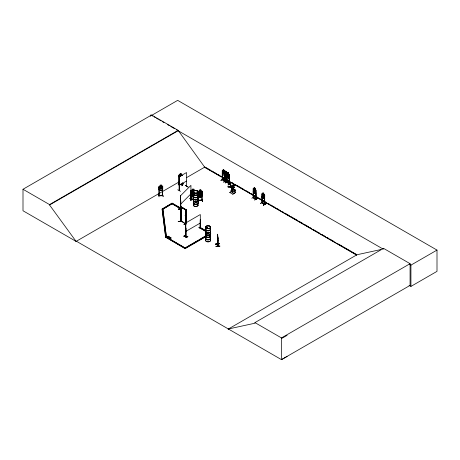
<?xml version="1.0" encoding="UTF-8"?>
<svg xmlns="http://www.w3.org/2000/svg" width="460" height="460" viewBox="0 0 460 460"><rect width="100%" height="100%" fill="white"/><g stroke="black" fill="none" stroke-linecap="round" stroke-linejoin="round"><path stroke-width="0.69" d="M231.874 190.699L232.03 190.739A0.868 0.506 59.5 0 1 232.196 191.9A0.868 0.506 59.5 0 1 231.242 191.36A0.868 0.506 59.5 0 1 231.409 190.388L231.334 190.428A0.868 0.506 59.5 0 0 231.167 191.406A0.868 0.506 59.5 0 0 232.116 191.946A0.868 0.506 59.5 0 0 231.955 190.779L231.949 187.761L231.483 187.496L234.284 190.135A0.868 0.506 59.5 0 0 235.123 191.124A0.868 0.506 59.5 0 0 235.416 190.256A0.868 0.506 59.5 0 0 234.473 189.572L231.938 187.404L234.347 189.658M217.425 244.254L217.499 234.238L217.344 244.076L217.867 246.267L217.81 236.492M218.011 246.209L217.948 237.521L218 246.255L217.517 244.041M218.011 245.899L217.563 244.047M217.574 234.98L217.632 235.382M217.338 237.728L217.77 240.724L217.867 239.93M193.418 193.792L193.407 193.723A2.438 1.409 0 0 0 195.742 195.494A2.438 1.409 0 0 0 198.099 193.723M177.732 189.767L180.51 191.337M178.842 208.903L180.786 209.714M181.389 208.863L181.389 208.443M181.441 208.984L181.464 208.552M181.395 214.567L181.418 214.141M181.395 214.36L181.389 214.688L181.464 214.383M181.441 219.564L181.407 219.868L181.464 219.546M194.551 192.878C193.39 192.872 195.063 191.998 194.718 192.82M196.972 191.061L197.363 191.159M197.041 191.142L197.386 191.061M206.942 228.154L206.615 227.855L206.511 228.206M209.288 226.481L209.72 226.481L209.317 226.538M209.317 226.418L209.53 226.538M184.046 236.055C186.645 236.285 189.146 239.349 184.046 236.055L186.955 237.544L184.172 235.963M184.19 235.802L186.961 237.394M191.475 195.126L192.74 195.609M191.918 195.546L192.78 195.58L192.74 196.656M191.521 190.354L192.751 190.078L192.792 189.071M191.814 190.98L191.469 190.94L191.814 190.98L191.849 199.393M191.481 193.142L191.872 194.229L193.654 194.402M191.872 194.229L191.532 193.114M194.534 190.71A2.421 1.397 0 0 0 194.534 193.137A2.421 1.397 0 0 0 198.168 191.923A2.421 1.397 0 0 0 194.534 190.71L193.959 190.273L194.005 189.169L192.74 189.054L192.74 190.101L192.153 190.417L192.153 192.372L192.78 193.28C193.7 195.178 191.331 196.086 193.102 194.103L192.268 192.769L193.119 191.688L192.314 190.44L193.367 191.475L194.028 190.601L194.448 190.676M191.78 198.271L190.854 200.491L191.619 198.26M190.86 200.474L191.791 198.128M194.005 190.216L194.821 190.308L191.883 190.003M234.399 189.618A0.868 0.506 59.5 0 1 235.342 190.302A0.868 0.506 59.5 0 1 235.048 191.164A0.868 0.506 59.5 0 1 234.209 190.181L231.794 187.829L232.012 187.358M223.594 172.258L224.451 171.804L223.87 172.678L224.474 174.259L223.686 172.793C223.33 174.225 222.255 173.081 223.497 172.454L222.922 170.93L223.658 172.293M225.187 172.092L224.25 171.959L224.532 175.973L226.694 177.18L227.004 173.512L226.032 172.649L226.032 171.603M226.694 177.18L227.004 176.324M253.213 191.371L253.46 192.59L255.593 193.821L255.904 192.918M261.935 196.437L262.211 197.645L264.345 198.869L264.655 197.967M229.39 177.468L229.08 178.371L229.39 177.508M263.298 195.293L264.092 194.839L263.522 195.713L264.075 197.294L263.339 195.828C262.947 197.242 261.981 196.138 263.143 195.488L262.579 193.965L263.321 195.35M217.344 234.962C218.017 234.767 217.787 242.035 217.637 237.458C217.413 240.471 217.522 231.754 217.637 236.975L217.752 236.509M160.799 187.467L161.88 186.432L161.075 187.691L161.92 188.876L160.822 187.933L159.718 189.025L160.546 187.72L159.752 186.582L160.736 187.439M200.278 192.309L199.203 191.463L199.996 192.619L199.151 193.873L200.019 195.034L199.209 196.282L200.295 195.258L201.359 196.127L200.543 195.011L201.394 193.758L200.525 192.596L201.336 191.348L200.244 192.24M158.913 189.468L159.304 190.486L162.294 190.285L162.731 189.209L162.725 186.375L162.276 186.035L162.731 186.398M167.802 237.855L168.084 236.986L169.263 237.015L168.084 237.164L168.13 236.181L167.584 237.728L168.13 236.181M169.596 238.889L169.918 237.216L169.372 238.585L169.596 238.889L170.142 237.343M198.363 193.516L198.795 192.424L201.796 192.291L202.193 193.309M202.187 194.143L201.75 195.207L198.749 195.339L198.358 194.344M168.124 237.021L168.348 236.308M179.003 176.812L179.411 175.864L180.803 176.191M191.475 192.314L191.912 191.297L193.689 191.492M260.561 203.464L263.31 201.865M220.909 180.435L223.658 178.831M225.296 182.965L228.039 181.24L225.314 182.839M159.011 196.851L158.608 194.453M198.231 200.6L198.461 201.744L198.087 200.612M222.255 179.716L222.306 170.585L222.289 179.756M222.404 179.354L222.571 179.883L222.634 173.426M224.779 180.843C226.987 181.568 218.575 177.721 224.831 180.837M226.642 182.275L229.39 183.81M226.947 182.108L226.636 181.947L227.044 182.361L227.016 176.674M229.488 183.436L227.044 182.143M253.167 197.679L253.471 197.857L253.293 189.135M253.569 197.495L253.287 197.311L253.385 197.84M253.293 191.262L253.264 197.627L256.036 199.209L255.996 190.693L255.651 190.607L255.892 199.278M262.292 196.454L262.177 202.894L262.252 193.407L261.935 193.631L262.045 202.693L264.787 204.263L264.402 203.872M264.776 203.964L262.062 202.383L262.137 202.894M180.515 209.427L180.688 209.484M191.049 198.783C190.365 199.801 191.458 198.565 190.745 198.864M185.667 228.269L185.639 236.796L185.834 236.457M200.433 228.281L200.129 228.43L200.307 219.702L200.18 228.424L200.433 227.941L200.129 228.12M179.147 190.486L179.158 176.795L186.53 172.54L186.53 186.352M158.827 195.713L162.708 195.448M179.003 183.965L179.026 175.363M179.302 175.513L178.974 175.433M179.141 183.31L178.227 184.77M179.325 183.201L178.204 184.914L179.302 183.327M182.545 175.657L182.143 175.162L179.383 174.512L178.986 174.823L179.078 183.862M182.614 184.391L181.033 184.201M182.304 184.604L182.252 183.201M181.085 184.126L182.58 184.385M181.867 185.788L183.339 183.523L181.89 185.748M185.133 215.671C185.702 215.872 185.857 214.981 185.414 215.746M185.696 215.51L185.374 215.884L185.15 215.642M186.053 214.981L186.369 215.171M186.168 215.372L186.214 215.245M194.223 192.636L194.718 192.516M194.511 192.435L194.264 192.671M197.093 191.009L197.254 191.136M209.449 226.308L209.656 226.395M193.384 191.946C192.113 193.786 192.274 191.814 193.355 193.907M192.734 195.224L193.373 194.373M198.329 200.261L198.375 200.681L202.158 200.474L202.181 200.146L198.312 200.249L202.17 200.065M198.277 200.583L202.17 200.376M193.637 191.751L194.413 190.745M229.902 183.937L229.822 183.914A0.868 0.506 59.5 0 1 229.137 182.769A0.868 0.506 59.5 0 1 229.908 182.568A0.868 0.506 59.5 0 1 230.322 183.781L231.667 187.019L230.247 183.827A0.868 0.506 59.5 0 0 229.827 182.614A0.868 0.506 59.5 0 0 229.063 182.815A0.868 0.506 59.5 0 0 229.747 183.96L231.719 187.985M180.688 200.767L180.671 209.478M190.739 199.226L190.934 190.52L191.072 199.048M191.055 190.555L190.762 190.693M189.416 198.346L192.711 199.588M231.587 187.007L232.041 187.484L231.587 187.007L233.111 185.357A0.868 0.506 59.5 0 1 233.53 184.615A0.868 0.506 59.5 0 1 234.295 185.685A0.868 0.506 59.5 0 1 233.611 186.053L233.536 186.099A0.868 0.506 59.5 0 0 234.22 185.731A0.868 0.506 59.5 0 0 233.45 184.655A0.868 0.506 59.5 0 0 233.036 185.397L233.157 185.46M231.966 187.53L233.53 185.984M180.515 204.28L190.934 193.855M198.358 191.532L198.76 191.113L201.739 190.98L202.181 191.302L202.193 196.115L201.785 196.512L198.806 196.65L198.363 196.328L198.352 191.509L198.783 191.176M185.897 236.658L185.915 228.125M200.393 228.292L200.405 219.759M159.223 195.46C157.487 195.845 162.432 196.017 162.656 195.442M162.673 195.23L162.294 195.247M162.685 186.392L162.65 195.558C163.208 194.925 161.696 195.224 162.662 195.12M198.369 200.669L198.317 192.067L198.668 192.05L198.645 200.663L198.645 200.353M202.181 200.456L202.141 191.32M191.889 189.98L191.481 190.336L191.498 199.479L193.643 199.697M206.448 227.947L206.965 227.867M224.284 171.994L224.583 171.781M253.184 188.577L253.5 188.353L255.933 190.13L255.933 199.278L253.195 197.696L253.184 188.577L253.512 188.399C254.731 189.825 253.811 185.972 254.121 188.778L253.667 188.87L253.667 190.825L254.121 191.923L254.966 192.412L255.421 191.837L254.966 188.22M222.278 170.602L222.594 170.378L224.98 172.155M227.568 172.241L228.511 172.742L228.447 173.822L228.907 174.432L228.907 176.387L228.447 176.968L227.596 176.479L227.142 175.381L227.142 173.426L227.596 173.339C227.292 170.556 228.2 174.317 226.975 172.914L226.653 173.138L226.935 177.152L229.109 178.353M193.671 199.623C189.808 200.215 192.412 198.185 191.475 199.462M180.688 209.277L180.515 195.77L190.934 185.345L190.958 199.007M199.674 191.124L199.036 191.509L199.036 193.464L199.674 194.269L199.674 196.219L200.87 196.155L201.509 191.377L200.87 191.061L200.905 189.957L199.629 190.02L199.629 191.067M200.87 196.5L201.509 196.121L201.509 194.166L200.87 193.361L200.87 191.412L199.674 191.475L199.036 196.253L199.674 196.564C198.662 198.381 201.934 197.892 200.916 196.558M179.285 181.895L179.285 190.532M188.048 186.973L185.276 185.386M228.936 186.605L231.426 187.03L231.57 187.617L229.074 187.283A0.868 0.506 59.5 0 1 228.235 187.318A0.868 0.506 59.5 0 1 227.941 186.122A0.868 0.506 59.5 0 1 228.884 186.501L231.426 187.03M231.121 186.967L232.49 186.156L231.581 186.921M232.559 186.105L233.599 186.208L233.599 186.961M229.827 183.983L231.368 187.07M233.599 186.208L233.18 186.455L233.18 187.208L232.559 186.858M232.915 187.364L232.495 187.611L232.495 186.858L232.915 186.611L232.915 187.364L232.294 187.013M233.18 187.208L233.749 186.869L234.393 187.456L233.024 188.261M232.95 192.573L232.564 192.355L232.95 192.573L233.024 188.042L234.393 187.231M229.73 192.47L232.691 190.676L235.715 192.429L232.754 194.177L229.73 192.424M235.715 192.383L232.754 194.177M223.221 169.683L222.761 172.845L223.221 173.943L224.072 174.426L224.526 173.851L224.526 171.896L224.072 171.287L224.1 170.223L223.186 169.7L224.1 170.223L224.129 171.252L225.043 172.143M222.387 171.155L222.634 171.298M222.559 174.61L222.306 173.391L222.559 174.61L224.733 175.818M226.947 172.931L229.425 174.679L229.419 183.827L229.419 183.517M226.763 173.696L227.016 173.834M228.482 173.805L229.362 174.691L229.362 177.485M229.235 177.939L229.114 183.684L229.235 175.105L229.511 183.741M229.488 175.248L229.143 175.156M222.375 179.647L225.015 181.274L225.015 175.599M226.935 177.152L229.086 178.308M224.733 180.895L225.043 181.292M226.469 180.285L223.715 182.068L226.481 180.308M223.744 182.051L226.504 180.458M226.671 181.947L226.947 182.2M229.206 183.373L226.671 182.258L226.688 173.121M228.12 184.586C231.225 183.034 232.806 181.694 228.252 184.684M199.036 227.384L201.928 228.925L199.013 227.257M185.57 236.722L185.708 236.768M76.429 241.253L76.13 241.431L23 210.755L23 189.261L151.593 115.017L178.141 130.341L204.689 167.164L356.684 254.92M151.593 115.017L151.593 115.414L177.669 100.36L437 250.085L437 271.36L410.924 286.413L409.061 285.332M23 189.261L49.548 204.585L178.141 130.341M287.109 356.431L281.48 359.639L76.395 241.236L76.09 241.408L49.548 204.982L178.141 130.738M76.09 241.408L179.273 181.832M186.714 177.543L204.987 166.992M179.158 185.311L186.53 181.056M226.096 171.568L225.158 171.062L225.158 172.109L224.767 172.23L224.767 174.185L225.216 175.289L226.067 175.777L226.515 175.197L226.515 173.242L226.067 172.632L226.096 171.568L225.187 171.045L225.187 172.161M162.34 208.978L172.092 203.084L180.688 208.046M162.955 208.621L172.092 203.349L180.688 208.311M162.34 208.713L162.874 209.024L172.092 203.705L162.874 209.288L166.399 236.969L165.64 237.003L162.121 209.053L162.874 209.024L166.399 236.969M185.46 223.698L180.941 221.243L181.062 206.85L186.467 209.973L186.467 222.864M186.271 223.203L186.467 209.973M180.941 221.243L181.131 206.971L186.392 210.013L186.392 222.83M205.919 236.624L185.115 248.636L165.301 236.934L165.836 236.624L185.115 248.015L174.541 241.914M165.301 237.199L165.836 236.888L167.704 237.964M254.995 188.203L254.995 189.25L255.611 189.572M255.996 190.693L255.651 190.607M185.57 231.552L200.307 223.042M253.46 192.59L255.593 193.821M254.598 196.679L251.815 198.277M206.057 231.667L200.531 228.212L201.066 227.901L205.976 230.742A2.432 1.403 0 0 0 207.753 232.817A2.432 1.403 0 0 0 210.421 231.064M253.443 197.84L253.54 191.406M200.531 228.476L201.066 228.166L205.367 230.65M262.045 194.183L262.229 202.912M255.622 198.875C250.119 195.839 256.945 199.013 255.789 199.071L255.748 193.39M263.747 194.304L264.684 195.178L264.684 204.332L262.102 202.693M254.61 199.881L257.364 198.277L257.514 198.53L254.633 200.048M264.5 198.438L264.644 204.332L264.684 195.178M264.402 195.661L264.747 195.747L264.402 195.661L264.419 204.194M264.345 198.869L262.234 197.622M205.994 235.692L184.575 248.325L198.041 240.551M199.261 239.85L205.994 235.963M165.301 236.934L185.115 248.371L205.919 236.359M264.373 203.929L262.321 202.636M266.133 203.355C257.479 208.512 272.153 200.232 263.499 205.183M263.35 205.102L266.139 203.492M228.091 329.164L356.989 254.742L380.736 249.579M228.39 328.986L254.938 323.213L254.938 322.598L383.531 248.354L410.078 263.678L410.078 285.395L281.48 359.639L281.48 337.922L410.078 263.678M383.531 248.969L383.232 249.147L176.289 129.668M409.693 264.425L410.924 265.138L437 250.085M281.48 338.543L287.109 335.334M186.087 215.953L186.168 215.286M181.711 221.225L181.424 207.477L186.105 210.18L186.105 222.692M200.284 228.2L200.307 214.532L185.57 223.042L185.541 236.739L185.846 236.561M180.636 209.202L180.82 209.346M185.771 236.589L185.846 210.749M180.527 209.559L180.527 200.824M182.482 184.46L182.568 184.776L182.58 182.568M231.294 187.117L231.748 186.973M226.763 176.531L226.809 182.212M168.124 236.842L169.263 236.837M167.808 237.187L166.652 237.015L169.263 237.015M169.918 237.877L171.057 238.05L169.878 238.199M168.446 238.228L171.057 238.05M166.652 237.015L167.848 236.86M168.446 238.05L169.642 237.895L169.602 238.222M169.878 238.021L171.057 237.872M185.771 215.677L185.466 215.378M194.54 192.832L194.2 192.774M206.776 227.867L206.413 227.999L206.873 228.263A2.432 1.403 0 0 0 206.35 228.476M217.338 234.922L217.379 244.231M217.557 235.733L217.655 238.332L217.505 237.647M217.66 236.014L217.706 234.968L217.655 239.165L217.425 237.279M217.39 238.999L217.77 240.724M215.475 244.041L219.38 243.702L215.504 244.162M215.498 244.111L219.38 243.823M217.81 245.795L217.833 246.255M215.999 246.244L219.874 245.973M216.016 246.497L219.897 246.238L216.022 246.52M161.408 185.081L161.414 186.156L162.052 186.461L162.052 188.416L161.414 189.296L160.23 189.376L159.591 188.583L159.591 186.628L160.23 186.237L160.178 185.133L161.46 185.07L161.46 186.116M162.282 186.058L159.309 186.237L158.913 186.662L158.924 195.793M159.217 187.174L158.867 187.197L159.235 187.255L159.2 195.787L159.258 195.373M162.317 186.967L162.685 187.019L162.317 186.967L162.345 195.558M159.333 190.423L162.294 190.285M162.489 194.367L163.162 196.592L162.489 194.189M158.855 195.488L162.328 195.155L162.294 195.558M226.763 182.206L229.293 183.615M226.901 182.401L226.97 173.506L226.653 172.971M201.767 192.326L198.795 192.424M199.674 190.078L200.87 190.014M201.814 200.06L201.836 200.497L201.779 191.889L202.13 191.866M198.777 195.304L201.716 195.149M202.561 201.509L202.216 199.283M162.121 209.053L165.64 236.739L166.399 236.704M178.503 209.265L181.108 209.248M180.521 212.652L180.36 221.381M181.763 221.243C175.415 221.312 178.422 221.645 182.413 221.501M178.503 221.519L181.786 221.386M178.503 221.392L181.763 221.478M185.915 224.227L183.96 224.233L185.846 224.405M185.915 224.342L183.96 224.411M185.846 227.953L185.995 236.267M183.96 236.331L187.87 236.331M158.895 195.483L159.275 195.54M182.476 184.782L180.469 184.293M193.959 190.624L192.78 190.492L192.78 192.447L192.153 193.206L192.153 195.161L192.78 195.58M193.671 199.398L191.855 199.272L193.643 199.473M179.256 183.712L179.003 183.655M180.521 184.218L182.614 184.702M178.94 183.948L179.302 184.023M180.211 173.725L181.32 173.983M181.32 175.381L180.211 175.122L180.211 176.421M178.98 175.812L180.803 176.232M182.206 184.702L182.2 183.275M180.889 209.427L178.842 208.771L180.878 209.57M180.377 221.363L180.389 195.649M232.076 187.502L233.024 188.042M222.565 170.395L223.249 170.786M223.525 178.785L220.932 180.303M222.387 179.664L225.136 181.234L225.107 176.255M199.013 227.378L201.256 228.654M185.219 185.282L187.99 186.99M151.593 115.414L152.829 116.127M154.065 116.84L155.302 117.553M156.532 118.266L158.384 119.335M159.62 120.048L160.856 120.761M162.092 121.474L163.944 122.544M167.647 124.683L169.498 125.752M170.735 126.465L174.438 128.599M254.087 187.68L255.024 188.186M262.223 193.424L262.901 193.815M224.537 171.752L226.671 172.983M262.234 193.464L264.621 195.195M206.23 167.704L210.571 170.211M211.813 170.93L213.676 172.005M214.912 172.718L216.154 173.437M217.396 174.15L219.259 175.225M220.501 175.944L221.737 176.663M222.979 177.376L224.842 178.451M231.667 182.39L232.904 183.109M234.767 184.184L236.009 184.897M237.251 185.616L244.076 189.554M245.933 190.63L249.659 192.78M250.895 193.493L252.758 194.568M254 195.287L255.242 196M256.479 196.719L258.342 197.794M259.584 198.507L260.826 199.226M262.683 200.301L263.925 201.014M265.167 201.733L266.409 202.452M268.266 203.521L269.508 204.24M270.75 204.959L272.613 206.034M273.855 206.747L275.091 207.466M276.333 208.179L278.196 209.254M279.438 209.973L280.675 210.686M282.538 211.761L283.78 212.48M285.022 213.193L289.363 215.7M290.605 216.418L297.43 220.357M298.666 221.076L303.013 223.583M304.25 224.296L308.597 226.809M309.833 227.522L311.696 228.597M312.938 229.316L314.18 230.029M315.422 230.748L317.279 231.823M318.521 232.536L319.763 233.255M321.62 234.33L322.862 235.043M324.104 235.761L325.346 236.474M327.209 237.55L328.446 238.268M329.688 238.981L334.029 241.494M338.376 244.001L342.096 246.146M343.338 246.865L350.784 251.16M352.021 251.879L356.368 254.386M204.28 167.106L221.087 176.812M222.335 177.531L255.323 196.575M256.565 197.294L356.776 255.15M263.195 201.819L260.584 203.326M180.941 206.919L186.346 210.042M180.763 208.713L171.551 203.395L180.763 208.978M210.277 233.22L210.818 233.795L210.277 233.49M200.531 228.212L206.057 231.403M170.142 237.521L169.918 237.216M168.946 238.683L173.299 241.195M254.938 322.598L281.48 337.922M185.702 215.683L185.512 215.355M182.281 221.559L183.419 222.226M184.564 222.893L185.702 223.56M201.716 190.992L202.187 191.331M181.913 175.519L181.32 175.03L181.378 173.938L180.17 173.679L180.211 174.771L179.618 174.978L179.618 176.933M194.821 190.308L195.258 190.75M194.798 190.365L195.218 190.762M191.521 195.092L191.941 195.488M224.583 175.933L224.313 171.977M217.499 234.238L217.632 235.031M160.178 185.133L160.178 186.179M201.998 199.289L202.354 201.537M198.197 200.06L198.461 201.744M187.87 236.595L183.965 236.612M410.924 265.138L410.924 286.413M232.564 188.077L232.564 192.573M231.483 187.496L231.409 190.44M224.859 176.111L224.762 181.165L224.762 176.168M222.542 171.356L222.571 179.883M192.993 196.127L192.993 196.477M191.837 190.906L191.855 199.496M186.07 210.197L185.984 223.635M181.062 206.85L181.062 221.174M180.803 200.802L180.803 206.954M180.228 173.702L180.228 174.748M179.354 175.438L179.302 176.927M158.953 186.674L158.953 189.462M150.552 114.937L150.552 116.345M49.548 204.585L49.548 204.982M210.456 231.311A2.472 1.426 0 0 1 207.748 233.099A2.472 1.426 0 0 1 205.93 230.966M210.427 231.455A2.438 1.409 0 0 1 207.753 233.214A2.438 1.409 0 0 1 205.959 231.115M210.41 233.289A2.421 1.397 0 0 1 207.753 235.037A2.421 1.397 0 0 1 205.971 232.955M210.427 233.421A2.444 1.409 0 0 1 207.748 235.186A2.444 1.409 0 0 1 205.953 233.082M210.456 228.965A2.472 1.426 0 0 1 207.748 230.748A2.472 1.426 0 0 1 205.93 228.62M206.321 228.327A2.472 1.426 0 0 1 207.431 227.953M210.421 229.109A2.432 1.403 0 0 1 207.753 230.862A2.432 1.403 0 0 1 205.959 228.769M210.456 231.19A2.472 1.426 0 0 1 207.748 232.978A2.472 1.426 0 0 1 205.93 230.845M210.456 228.844A2.472 1.426 0 0 1 207.748 230.627A2.472 1.426 0 0 1 205.93 228.499M206.321 228.206A2.472 1.426 0 0 1 207.431 227.832M210.427 228.712A2.438 1.409 0 0 1 207.753 230.471A2.438 1.409 0 0 1 205.959 228.373M206.344 228.079A2.438 1.409 0 0 1 207.437 227.717M210.456 238.004A2.472 1.426 0 0 1 207.748 239.792A2.472 1.426 0 0 1 205.93 237.659M210.427 238.148A2.438 1.409 0 0 1 207.753 239.907A2.438 1.409 0 0 1 205.959 237.808M210.41 239.982A2.421 1.397 0 0 1 207.753 241.73A2.421 1.397 0 0 1 205.971 239.648M210.41 233.64A2.421 1.397 0 0 1 207.753 235.388A2.421 1.397 0 0 1 205.971 233.3M210.427 240.114A2.444 1.409 0 0 1 207.748 241.88A2.444 1.409 0 0 1 205.953 239.775M210.427 233.513A2.444 1.409 0 0 1 207.748 235.273A2.444 1.409 0 0 1 205.953 233.168M210.456 235.658A2.472 1.426 0 0 1 207.748 237.44A2.472 1.426 0 0 1 205.93 235.313M210.421 237.757A2.432 1.403 0 0 1 207.753 239.51A2.432 1.403 0 0 1 205.959 237.417M210.421 235.802A2.432 1.403 0 0 1 207.753 237.555A2.432 1.403 0 0 1 205.959 235.462M210.456 237.883A2.472 1.426 0 0 1 207.748 239.671A2.472 1.426 0 0 1 205.93 237.538M210.456 235.537A2.472 1.426 0 0 1 207.748 237.32A2.472 1.426 0 0 1 205.93 235.192M210.427 235.405A2.438 1.409 0 0 1 207.753 237.164A2.438 1.409 0 0 1 205.959 235.066M198.082 197.903A2.421 1.397 0 0 1 195.742 199.669A2.421 1.397 0 0 1 193.401 197.903M198.099 193.327A2.438 1.409 0 0 1 195.742 195.097A2.438 1.409 0 0 1 193.39 193.327M198.099 196.069A2.438 1.409 0 0 1 195.742 197.84A2.438 1.409 0 0 1 193.39 196.069M198.133 195.925A2.472 1.426 0 0 1 195.742 197.725A2.472 1.426 0 0 1 193.355 195.925M198.133 195.805A2.472 1.426 0 0 1 195.742 197.605A2.472 1.426 0 0 1 193.355 195.805M198.099 195.678A2.438 1.409 0 0 1 195.742 197.449A2.438 1.409 0 0 1 193.39 195.678M198.133 193.579A2.472 1.426 0 0 1 195.742 195.373A2.472 1.426 0 0 1 193.355 193.579M198.133 193.459A2.472 1.426 0 0 1 195.742 195.253A2.472 1.426 0 0 1 193.355 193.459M198.099 198.041A2.438 1.409 0 0 1 195.742 199.812A2.438 1.409 0 0 1 193.39 198.041M198.093 198.254A2.432 1.403 0 0 1 195.742 200.019A2.432 1.403 0 0 1 193.395 198.254M198.082 204.596A2.421 1.397 0 0 1 195.742 206.362A2.421 1.397 0 0 1 193.401 204.596M198.105 198.128A2.444 1.409 0 0 1 195.742 199.899A2.444 1.409 0 0 1 193.384 198.128M198.099 200.416A2.438 1.409 0 0 1 195.742 202.187A2.438 1.409 0 0 1 193.39 200.416M198.099 200.019A2.438 1.409 0 0 1 195.742 201.79A2.438 1.409 0 0 1 193.39 200.019M198.099 202.762A2.438 1.409 0 0 1 195.742 204.533A2.438 1.409 0 0 1 193.39 202.762M198.133 202.618A2.472 1.426 0 0 1 195.742 204.418A2.472 1.426 0 0 1 193.355 202.618M198.133 202.498A2.472 1.426 0 0 1 195.742 204.297A2.472 1.426 0 0 1 193.355 202.498M198.099 202.365A2.438 1.409 0 0 1 195.742 204.142A2.438 1.409 0 0 1 193.39 202.365M198.133 200.272A2.472 1.426 0 0 1 195.742 202.066A2.472 1.426 0 0 1 193.355 200.272M198.133 200.152A2.472 1.426 0 0 1 195.742 201.946A2.472 1.426 0 0 1 193.355 200.152M198.093 204.734A2.432 1.403 0 0 1 195.742 206.505A2.432 1.403 0 0 1 193.395 204.734M231.253 187.019A0.759 0.443 59.5 0 1 231.788 186.697A0.759 0.443 59.5 0 1 232.334 187.623A0.759 0.443 59.5 0 1 231.8 187.939M231.656 187.841A0.759 0.443 59.5 0 1 231.328 187.369M233.289 186.242L233.484 186.484L233.318 186.202M226.395 175.622L225.607 174.19C225.21 175.599 224.244 174.495 225.411 173.845L224.842 172.322L225.59 173.713C225.923 172.327 227.004 173.506 225.785 174.07L226.395 175.622M255.375 192.211L254.587 190.773C254.288 192.211 253.121 191.078 254.391 190.434L253.828 188.91L254.57 190.302C254.903 188.916 255.984 190.095 254.765 190.658L255.375 192.211M228.861 176.767L228.068 175.335C227.671 176.749 226.699 175.645 227.873 174.99L227.303 173.472L228.051 174.857C228.384 173.472 229.477 174.65 228.252 175.214L228.861 176.767M199.174 193.838L199.577 193.879L200.272 192.832C201.376 194.764 201.652 192.757 200.272 194.793L199.174 193.838M264.172 196.886L263.718 197.461L262.873 196.972L262.418 195.874L262.873 192.717L263.775 193.24L264.172 196.886M181.711 207.414L186.271 210.082L181.711 207.414M161.201 185.294L160.436 185.345L160.436 185.696L161.201 185.644L161.201 185.294M161.414 186.501L160.23 186.582L160.23 188.537L161.414 188.456L161.414 186.501M200.87 193.361L199.674 193.424L200.87 193.367M200.87 194.2L199.674 194.264L200.87 194.206M200.658 197.035L199.887 197.081L199.887 197.426L200.658 197.386L200.658 197.035M200.652 190.204L199.887 190.244L199.887 190.589L200.652 190.549L200.652 190.204M232.95 187.208L232.564 187.433L232.95 187.208M181.108 209.127L178.503 209.317L181.108 209.168M193.746 189.376L192.993 189.29L192.993 189.641L193.746 189.727L193.746 189.376M181.125 174.11L180.412 173.943L180.412 174.294L181.125 174.461L181.125 174.11M223.916 170.327L223.37 170.016L223.916 170.677L223.916 170.327M228.298 172.862L227.752 172.552L228.298 173.213L228.298 172.862M224.072 171.637L223.221 171.149L223.221 173.104L224.072 173.592L224.072 171.637M228.447 174.173L227.596 173.69L227.596 175.639L228.447 176.128L228.447 174.173M225.912 171.672L225.371 171.361L225.912 172.023L225.912 171.672M254.811 188.307L254.271 187.996L254.811 188.657L254.811 188.307M263.568 193.361L263.022 193.05L263.568 193.712L263.568 193.361M226.067 172.983L225.216 172.494L225.216 174.449L226.067 174.938L226.067 172.983M254.966 189.618L254.121 189.129L254.121 191.084L254.966 191.573L254.966 189.618M263.718 194.672L262.873 194.183L262.873 196.138L263.718 196.627L263.718 194.672M206.344 228.108A2.444 1.409 0 0 0 210.427 227.476A2.444 1.409 0 0 0 207.437 225.751A2.444 1.409 0 0 0 206.344 228.108M206.356 228.298A2.421 1.397 0 0 0 210.41 227.671A2.421 1.397 0 0 0 207.443 225.958A2.421 1.397 0 0 0 206.356 228.298M206.85 228.401A2.444 1.409 0 0 0 210.513 227.183A2.444 1.409 0 0 0 206.85 225.963A2.444 1.409 0 0 0 206.85 228.401M194.522 192.941A2.438 1.409 0 0 0 198.179 191.722A2.438 1.409 0 0 0 194.522 190.503A2.438 1.409 0 0 0 194.522 192.941M194.522 193.027A2.444 1.409 0 0 0 198.185 191.808A2.444 1.409 0 0 0 194.522 190.584A2.444 1.409 0 0 0 194.522 193.027M231.058 187.128A0.759 0.443 59.5 0 0 231.88 188.123A0.759 0.443 59.5 0 0 231.874 187.042A0.759 0.443 59.5 0 0 231.058 187.128"/></g></svg>
